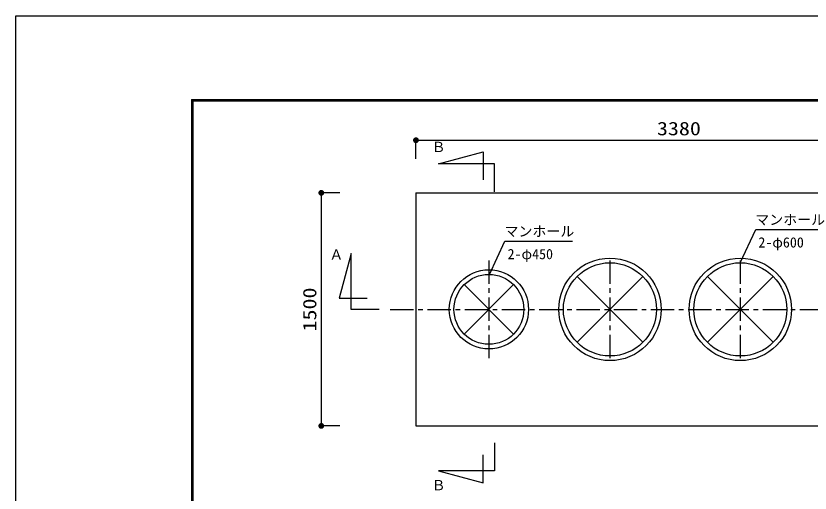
# Model space of a CAD drawing. Units: millimetres, scale not verified. Extents: x -22013 to 8910, y -6308 to 6308.
# Drawn here: x -8910 to -3793, y 3237 to 6308 of the extents above; entities that cross this region are included whole.
import ezdxf
from ezdxf.enums import TextEntityAlignment as Align

# ---------------------------------------------------------------- set-up
doc = ezdxf.new("R2010")
doc.units = ezdxf.units.MM
doc.header["$LTSCALE"] = 30
doc.linetypes.add('CHAIN1', pattern=[8, 5, -1, 1, -1])
for name, color, linetype, lineweight in [('0-1_空気管', 3, 'Continuous', 25), ('0-6_機器', 3, 'Continuous', 25), ('1-6_00クル-フ-6寸法', 132, 'Continuous', 25), ('1-9_図面枠', 7, 'Continuous', 25), ('1-A_Axis_waku', 7, 'Continuous', 25)]:
    doc.layers.add(name, color=color, linetype=linetype, lineweight=lineweight)
doc.styles.add('ＭＳ ゴシック', font='')
doc.styles.get('ＭＳ ゴシック').set_extended_font_data('MS Gothic')

msp = doc.modelspace()

# ---------------------------------------------------------------- linework, layer by layer
at = {"layer": '0-1_空気管'}
for p, q in [((-5898.4, 5433.01), (-5898.4, 5253.01)), ((-5826.4, 5175.84), (-5826.4, 5355.84)), ((-5294.46, 4631.1), (-4870.2, 4206.84)), ((-5294.46, 4206.84), (-4870.2, 4631.1)), ((-4454.47, 4631.1), (-4030.2, 4206.84)), ((-4454.46, 4206.84), (-4030.2, 4631.1)), ((-6021.43, 4259.87), (-5703.23, 4578.07)), ((-6021.43, 4578.07), (-5703.23, 4259.87)), ((-5826.4, 3560.81), (-5826.4, 3380.81)), ((-5898.4, 3303.64), (-5898.4, 3483.64))]:
    msp.add_line(p, q, dxfattribs=at)
at = {"layer": '0-1_空気管', "color": 4}
for p, q in [((-4242.33, 4718.97), (-4142.93, 4933.64)), ((-4142.93, 4933.64), (-3704.08, 4933.64)), ((-5858.34, 4643.93), (-5758.95, 4858.61)), ((-5758.95, 4858.61), (-5323.77, 4858.61))]:
    msp.add_line(p, q, dxfattribs=at)
at = {"layer": '0-1_空気管', "linetype": 'CHAIN1'}
for p, q in [((-5862.33, 4734.34), (-5862.33, 4101.26)), ((-5082.33, 4734.34), (-5082.33, 4101.26)), ((-4242.33, 4734.34), (-4242.33, 4101.26)), ((-6497.98, 4418.97), (-2893.91, 4418.97))]:
    msp.add_line(p, q, dxfattribs=at)
at = {"layer": '0-1_空気管'}
for points in [[(-5826.4, 5355.84), (-6186.4, 5355.84), (-5898.4, 5433.01)], [(-6569.75, 4419.1), (-6749.75, 4419.1), (-6749.75, 4779.1), (-6826.92, 4491.1), (-6646.92, 4491.1)], [(-5826.4, 3380.81), (-6186.4, 3380.81), (-5898.4, 3303.64)]]:
    msp.add_lwpolyline(points, dxfattribs=at)
for centre, radius in [((-5082.33, 4418.97), 330), ((-5082.33, 4418.97), 300), ((-4242.33, 4418.97), 330), ((-4242.33, 4418.97), 300), ((-5862.33, 4418.97), 255), ((-5862.33, 4418.97), 225)]:
    msp.add_circle(centre, radius, dxfattribs=at)
at = {"layer": '0-6_機器', "color": 2}
for p, q in [((-6332.33, 5168.97), (-6332.33, 3668.97)), ((-6332.33, 5168.97), (-2952.31, 5168.97)), ((-6332.33, 3668.97), (-2952.31, 3668.97))]:
    msp.add_line(p, q, dxfattribs=at)
at = {"layer": '1-6_00クル-フ-6寸法', "color": 4}
for p, q in [((-6332.33, 5387.37), (-6332.33, 5507.37)), ((-6332.33, 5507.37), (-2952.31, 5507.37)), ((-6822.25, 5168.97), (-6942.25, 5168.97)), ((-6942.25, 5168.97), (-6942.25, 3668.97)), ((-6822.25, 3668.97), (-6942.25, 3668.97))]:
    msp.add_line(p, q, dxfattribs=at)
at = {"layer": '1-6_00クル-フ-6寸法'}
for points in [[(-6332.33, 5507.37), (-6351.08, 5507.37), (-6350.93, 5509.72)], [(-6332.33, 5507.37), (-6350.93, 5505.02), (-6351.08, 5507.37)], [(-6332.33, 5507.37), (-6350.93, 5509.72), (-6350.49, 5512.03)], [(-6332.33, 5507.37), (-6350.49, 5502.7), (-6350.93, 5505.02)], [(-6332.33, 5507.37), (-6350.49, 5512.03), (-6349.76, 5514.27)], [(-6332.33, 5507.37), (-6349.76, 5500.47), (-6350.49, 5502.7)], [(-6332.33, 5507.37), (-6349.76, 5514.27), (-6348.76, 5516.4)], [(-6332.33, 5507.37), (-6348.76, 5498.33), (-6349.76, 5500.47)], [(-6332.33, 5507.37), (-6348.76, 5516.4), (-6347.5, 5518.39)], [(-6332.33, 5507.37), (-6347.5, 5496.35), (-6348.76, 5498.33)], [(-6332.33, 5507.37), (-6347.5, 5518.39), (-6346, 5520.2)], [(-6332.33, 5507.37), (-6346, 5494.53), (-6347.5, 5496.35)], [(-6332.33, 5507.37), (-6346, 5520.2), (-6344.28, 5521.81)], [(-6332.33, 5507.37), (-6344.28, 5492.92), (-6346, 5494.53)], [(-6332.33, 5507.37), (-6344.28, 5521.81), (-6342.38, 5523.2)], [(-6332.33, 5507.37), (-6342.38, 5491.54), (-6344.28, 5492.92)], [(-6332.33, 5507.37), (-6342.38, 5523.2), (-6340.31, 5524.33)], [(-6332.33, 5507.37), (-6340.31, 5490.4), (-6342.38, 5491.54)], [(-6332.33, 5507.37), (-6340.31, 5524.33), (-6338.13, 5525.2)], [(-6332.33, 5507.37), (-6338.13, 5489.54), (-6340.31, 5490.4)], [(-6332.33, 5507.37), (-6338.13, 5525.2), (-6335.84, 5525.79)], [(-6332.33, 5507.37), (-6335.84, 5488.95), (-6338.13, 5489.54)], [(-6332.33, 5507.37), (-6335.84, 5525.79), (-6333.51, 5526.08)], [(-6332.33, 5507.37), (-6333.51, 5488.65), (-6335.84, 5488.95)], [(-6332.33, 5507.37), (-6333.51, 5526.08), (-6331.15, 5526.08)], [(-6332.33, 5507.37), (-6331.15, 5488.65), (-6333.51, 5488.65)], [(-6332.33, 5507.37), (-6331.15, 5526.08), (-6328.82, 5525.79)], [(-6332.33, 5507.37), (-6328.82, 5525.79), (-6326.54, 5525.2)], [(-6332.33, 5507.37), (-6326.54, 5525.2), (-6324.35, 5524.33)], [(-6332.33, 5507.37), (-6324.35, 5524.33), (-6322.28, 5523.2)], [(-6332.33, 5507.37), (-6322.28, 5523.2), (-6320.38, 5521.81)], [(-6332.33, 5507.37), (-6320.38, 5521.81), (-6318.66, 5520.2)], [(-6332.33, 5507.37), (-6318.66, 5520.2), (-6317.16, 5518.39)], [(-6332.33, 5507.37), (-6317.16, 5518.39), (-6315.9, 5516.4)], [(-6332.33, 5507.37), (-6315.9, 5516.4), (-6314.9, 5514.27)], [(-6332.33, 5507.37), (-6314.9, 5514.27), (-6314.17, 5512.03)], [(-6332.33, 5507.37), (-6314.17, 5512.03), (-6313.73, 5509.72)], [(-6332.33, 5507.37), (-6313.73, 5509.72), (-6313.58, 5507.37)], [(-6332.33, 5507.37), (-6328.82, 5488.95), (-6331.15, 5488.65)], [(-6332.33, 5507.37), (-6326.54, 5489.54), (-6328.82, 5488.95)], [(-6332.33, 5507.37), (-6324.35, 5490.4), (-6326.54, 5489.54)], [(-6332.33, 5507.37), (-6322.28, 5491.54), (-6324.35, 5490.4)], [(-6332.33, 5507.37), (-6320.38, 5492.92), (-6322.28, 5491.54)], [(-6332.33, 5507.37), (-6318.66, 5494.53), (-6320.38, 5492.92)], [(-6332.33, 5507.37), (-6317.16, 5496.35), (-6318.66, 5494.53)], [(-6332.33, 5507.37), (-6315.9, 5498.33), (-6317.16, 5496.35)], [(-6332.33, 5507.37), (-6314.9, 5500.47), (-6315.9, 5498.33)], [(-6332.33, 5507.37), (-6314.17, 5502.7), (-6314.9, 5500.47)], [(-6332.33, 5507.37), (-6313.73, 5505.02), (-6314.17, 5502.7)], [(-6332.33, 5507.37), (-6313.58, 5507.37), (-6313.73, 5505.02)], [(-6942.25, 5168.97), (-6960.96, 5170.15), (-6960.67, 5172.48)], [(-6942.25, 5168.97), (-6960.96, 5167.79), (-6960.96, 5170.15)], [(-6942.25, 5168.97), (-6960.67, 5165.46), (-6960.96, 5167.79)], [(-6942.25, 5168.97), (-6960.67, 5172.48), (-6960.08, 5174.76)], [(-6942.25, 5168.97), (-6960.08, 5163.18), (-6960.67, 5165.46)], [(-6942.25, 5168.97), (-6960.08, 5174.76), (-6959.21, 5176.95)], [(-6942.25, 5168.97), (-6959.21, 5160.99), (-6960.08, 5163.18)], [(-6942.25, 5168.97), (-6959.21, 5176.95), (-6958.08, 5179.02)], [(-6942.25, 5168.97), (-6958.08, 5158.92), (-6959.21, 5160.99)], [(-6942.25, 5168.97), (-6958.08, 5179.02), (-6956.7, 5180.92)], [(-6942.25, 5168.97), (-6956.7, 5157.02), (-6958.08, 5158.92)], [(-6942.25, 5168.97), (-6956.7, 5180.92), (-6955.08, 5182.64)], [(-6942.25, 5168.97), (-6955.08, 5155.3), (-6956.7, 5157.02)], [(-6942.25, 5168.97), (-6955.08, 5182.64), (-6953.27, 5184.14)], [(-6942.25, 5168.97), (-6953.27, 5153.8), (-6955.08, 5155.3)], [(-6942.25, 5168.97), (-6953.27, 5184.14), (-6951.28, 5185.4)], [(-6942.25, 5168.97), (-6951.28, 5152.54), (-6953.27, 5153.8)], [(-6942.25, 5168.97), (-6951.28, 5185.4), (-6949.15, 5186.4)], [(-6942.25, 5168.97), (-6949.15, 5151.54), (-6951.28, 5152.54)], [(-6942.25, 5168.97), (-6949.15, 5186.4), (-6946.91, 5187.13)], [(-6942.25, 5168.97), (-6946.91, 5150.81), (-6949.15, 5151.54)], [(-6942.25, 5168.97), (-6946.91, 5187.13), (-6944.6, 5187.57)], [(-6942.25, 5168.97), (-6944.6, 5150.37), (-6946.91, 5150.81)], [(-6942.25, 5168.97), (-6944.6, 5187.57), (-6942.25, 5187.72)], [(-6942.25, 5168.97), (-6942.25, 5150.22), (-6944.6, 5150.37)], [(-6942.25, 5168.97), (-6942.25, 5187.72), (-6939.9, 5187.57)], [(-6942.25, 5168.97), (-6939.9, 5187.57), (-6937.59, 5187.13)], [(-6942.25, 5168.97), (-6937.59, 5187.13), (-6935.35, 5186.4)], [(-6942.25, 5168.97), (-6935.35, 5186.4), (-6933.22, 5185.4)], [(-6942.25, 5168.97), (-6933.22, 5185.4), (-6931.23, 5184.14)], [(-6942.25, 5168.97), (-6931.23, 5184.14), (-6929.41, 5182.64)], [(-6942.25, 5168.97), (-6929.41, 5182.64), (-6927.8, 5180.92)], [(-6942.25, 5168.97), (-6927.8, 5180.92), (-6926.42, 5179.02)], [(-6942.25, 5168.97), (-6926.42, 5179.02), (-6925.28, 5176.95)], [(-6942.25, 5168.97), (-6925.28, 5176.95), (-6924.42, 5174.76)], [(-6942.25, 5168.97), (-6924.42, 5174.76), (-6923.83, 5172.48)], [(-6942.25, 5168.97), (-6923.83, 5172.48), (-6923.54, 5170.15)], [(-6942.25, 5168.97), (-6923.54, 5170.15), (-6923.54, 5167.79)], [(-6942.25, 5168.97), (-6939.9, 5150.37), (-6942.25, 5150.22)], [(-6942.25, 5168.97), (-6937.59, 5150.81), (-6939.9, 5150.37)], [(-6942.25, 5168.97), (-6935.35, 5151.54), (-6937.59, 5150.81)], [(-6942.25, 5168.97), (-6933.22, 5152.54), (-6935.35, 5151.54)], [(-6942.25, 5168.97), (-6931.23, 5153.8), (-6933.22, 5152.54)], [(-6942.25, 5168.97), (-6929.41, 5155.3), (-6931.23, 5153.8)], [(-6942.25, 5168.97), (-6927.8, 5157.02), (-6929.41, 5155.3)], [(-6942.25, 5168.97), (-6926.42, 5158.92), (-6927.8, 5157.02)], [(-6942.25, 5168.97), (-6925.28, 5160.99), (-6926.42, 5158.92)], [(-6942.25, 5168.97), (-6924.42, 5163.18), (-6925.28, 5160.99)], [(-6942.25, 5168.97), (-6923.83, 5165.46), (-6924.42, 5163.18)], [(-6942.25, 5168.97), (-6923.54, 5167.79), (-6923.83, 5165.46)], [(-6942.25, 3668.97), (-6953.27, 3684.14), (-6951.28, 3685.4)], [(-6942.25, 3668.97), (-6951.28, 3685.4), (-6949.15, 3686.4)], [(-6942.25, 3668.97), (-6949.15, 3686.4), (-6946.91, 3687.13)], [(-6942.25, 3668.97), (-6946.91, 3687.13), (-6944.6, 3687.57)], [(-6942.25, 3668.97), (-6944.6, 3687.57), (-6942.25, 3687.72)], [(-6942.25, 3668.97), (-6942.25, 3687.72), (-6939.9, 3687.57)], [(-6942.25, 3668.97), (-6939.9, 3687.57), (-6937.59, 3687.13)], [(-6942.25, 3668.97), (-6937.59, 3687.13), (-6935.35, 3686.4)], [(-6942.25, 3668.97), (-6935.35, 3686.4), (-6933.22, 3685.4)], [(-6942.25, 3668.97), (-6933.22, 3685.4), (-6931.23, 3684.14)], [(-6942.25, 3668.97), (-6960.96, 3670.15), (-6960.67, 3672.48)], [(-6942.25, 3668.97), (-6960.96, 3667.79), (-6960.96, 3670.15)], [(-6942.25, 3668.97), (-6960.67, 3665.46), (-6960.96, 3667.79)], [(-6942.25, 3668.97), (-6960.67, 3672.48), (-6960.08, 3674.76)], [(-6942.25, 3668.97), (-6960.08, 3663.18), (-6960.67, 3665.46)], [(-6942.25, 3668.97), (-6960.08, 3674.76), (-6959.21, 3676.95)], [(-6942.25, 3668.97), (-6959.21, 3660.99), (-6960.08, 3663.18)], [(-6942.25, 3668.97), (-6959.21, 3676.95), (-6958.08, 3679.02)], [(-6942.25, 3668.97), (-6958.08, 3658.92), (-6959.21, 3660.99)], [(-6942.25, 3668.97), (-6958.08, 3679.02), (-6956.7, 3680.92)], [(-6942.25, 3668.97), (-6956.7, 3657.02), (-6958.08, 3658.92)], [(-6942.25, 3668.97), (-6956.7, 3680.92), (-6955.08, 3682.64)], [(-6942.25, 3668.97), (-6955.08, 3655.3), (-6956.7, 3657.02)], [(-6942.25, 3668.97), (-6955.08, 3682.64), (-6953.27, 3684.14)], [(-6942.25, 3668.97), (-6953.27, 3653.8), (-6955.08, 3655.3)], [(-6942.25, 3668.97), (-6951.28, 3652.54), (-6953.27, 3653.8)], [(-6942.25, 3668.97), (-6949.15, 3651.54), (-6951.28, 3652.54)], [(-6942.25, 3668.97), (-6946.91, 3650.81), (-6949.15, 3651.54)], [(-6942.25, 3668.97), (-6944.6, 3650.37), (-6946.91, 3650.81)], [(-6942.25, 3668.97), (-6942.25, 3650.22), (-6944.6, 3650.37)], [(-6942.25, 3668.97), (-6931.23, 3684.14), (-6929.41, 3682.64)], [(-6942.25, 3668.97), (-6929.41, 3682.64), (-6927.8, 3680.92)], [(-6942.25, 3668.97), (-6927.8, 3680.92), (-6926.42, 3679.02)], [(-6942.25, 3668.97), (-6926.42, 3679.02), (-6925.28, 3676.95)], [(-6942.25, 3668.97), (-6925.28, 3676.95), (-6924.42, 3674.76)], [(-6942.25, 3668.97), (-6924.42, 3674.76), (-6923.83, 3672.48)], [(-6942.25, 3668.97), (-6923.83, 3672.48), (-6923.54, 3670.15)], [(-6942.25, 3668.97), (-6923.54, 3670.15), (-6923.54, 3667.79)], [(-6942.25, 3668.97), (-6939.9, 3650.37), (-6942.25, 3650.22)], [(-6942.25, 3668.97), (-6937.59, 3650.81), (-6939.9, 3650.37)], [(-6942.25, 3668.97), (-6935.35, 3651.54), (-6937.59, 3650.81)], [(-6942.25, 3668.97), (-6933.22, 3652.54), (-6935.35, 3651.54)], [(-6942.25, 3668.97), (-6931.23, 3653.8), (-6933.22, 3652.54)], [(-6942.25, 3668.97), (-6929.41, 3655.3), (-6931.23, 3653.8)], [(-6942.25, 3668.97), (-6927.8, 3657.02), (-6929.41, 3655.3)], [(-6942.25, 3668.97), (-6926.42, 3658.92), (-6927.8, 3657.02)], [(-6942.25, 3668.97), (-6925.28, 3660.99), (-6926.42, 3658.92)], [(-6942.25, 3668.97), (-6924.42, 3663.18), (-6925.28, 3660.99)], [(-6942.25, 3668.97), (-6923.83, 3665.46), (-6924.42, 3663.18)], [(-6942.25, 3668.97), (-6923.54, 3667.79), (-6923.83, 3665.46)]]:
    msp.add_solid(points, dxfattribs=at)
at = {"layer": '1-9_図面枠'}
msp.add_lwpolyline([(-8910, -6307.5), (-8910, 6307.5), (8910, 6307.5), (8910, -6307.5)], close=True, dxfattribs=at)
at = {"layer": '1-A_Axis_waku'}
for p, q in [((-7778.4, 5769.9), (8408.4, 5769.9)), ((-7778.4, 5769.9), (-7778.4, -5814.9)), ((-7777.8, 5769.3), (8407.8, 5769.3)), ((-7777.8, 5769.3), (-7777.8, -5814.3)), ((-7777.2, 5768.7), (8407.2, 5768.7)), ((-7777.2, 5768.7), (-7777.2, -5813.7)), ((-7776.6, 5768.1), (8406.6, 5768.1)), ((-7776.6, 5768.1), (-7776.6, -5813.1)), ((-7776, 5767.5), (8406, 5767.5)), ((-7776, 5767.5), (-7776, -5812.5)), ((-7775.4, 5766.9), (8405.4, 5766.9)), ((-7775.4, 5766.9), (-7775.4, -5811.9)), ((-7774.8, 5766.3), (8404.8, 5766.3)), ((-7774.8, 5766.3), (-7774.8, -5811.3)), ((-7774.2, 5765.7), (8404.2, 5765.7)), ((-7774.2, 5765.7), (-7774.2, -5810.7)), ((-7773.6, 5765.1), (8403.6, 5765.1)), ((-7773.6, 5765.1), (-7773.6, -5810.1)), ((-7773, 5764.5), (8403, 5764.5)), ((-7773, 5764.5), (-7773, -5809.5)), ((-7772.4, 5763.9), (8402.4, 5763.9)), ((-7772.4, 5763.9), (-7772.4, -5808.9)), ((-7771.8, 5763.3), (8401.8, 5763.3)), ((-7771.8, 5763.3), (-7771.8, -5808.3)), ((-7771.2, 5762.7), (8401.2, 5762.7)), ((-7771.2, 5762.7), (-7771.2, -5807.7)), ((-7770.6, 5762.1), (8400.6, 5762.1)), ((-7770.6, 5762.1), (-7770.6, -5807.1)), ((-7770, 5761.5), (8400, 5761.5)), ((-7770, 5761.5), (-7770, -5806.5))]:
    msp.add_line(p, q, dxfattribs=at)

# ---------------------------------------------------------------- texts
at = {"layer": '0-1_空気管', "color": 4, "style": 'ＭＳ ゴシック'}
for s, p in [('Ｂ', (-6231.66, 5411.69)), ('マンホール', (-4145.95, 4943.36)), ('マンホール', (-5761.96, 4868.32)), ('2-φ600', (-4125.92, 4797.17)), ('Ａ', (-6890.08, 4718.65)), ('2-φ450', (-5741.93, 4722.13)), ('Ｂ', (-6231.66, 3234.96))]:
    msp.add_text(s, height=65.98, dxfattribs=at).set_placement(p, align=Align.BOTTOM_LEFT)
at = {"layer": '1-6_00クル-フ-6寸法', "color": 3, "style": 'ＭＳ ゴシック', "width": 1.2}
msp.add_text('3380', height=86.66, dxfattribs=at).set_placement((-4779.46, 5513.21), align=Align.BOTTOM_LEFT)
msp.add_text('1500', height=86.66, rotation=90, dxfattribs=at).set_placement((-6948.1, 4276.68), align=Align.BOTTOM_LEFT)

doc.saveas('drawing.dxf')
